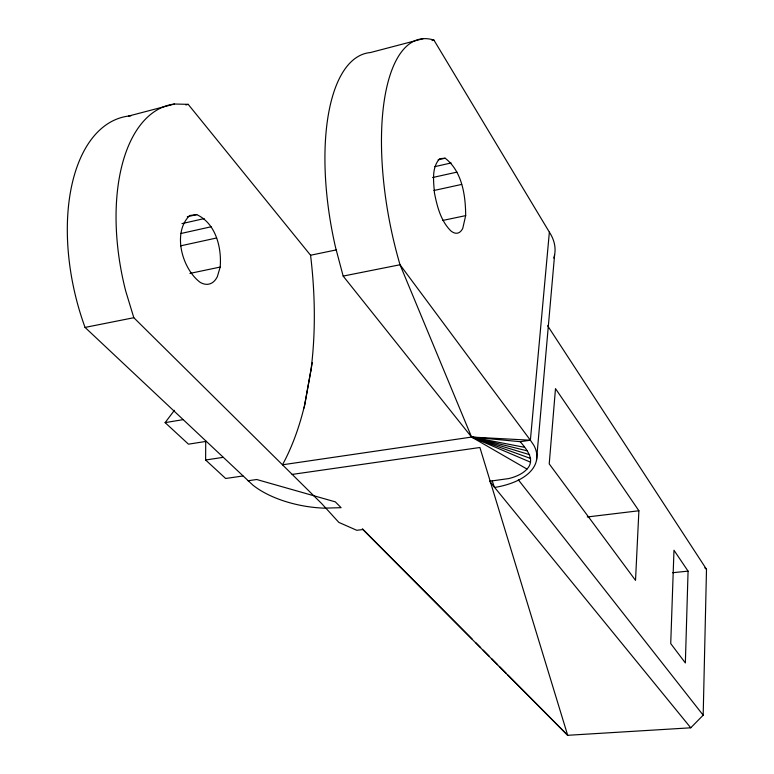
<?xml version="1.0" encoding="UTF-8"?>
<svg xmlns="http://www.w3.org/2000/svg" width="774" height="774" viewBox="0 0 774 774"><rect width="100%" height="100%" fill="white"/><g stroke="black" fill="none" stroke-linecap="round" stroke-linejoin="round"><path stroke-width="1.16" d="M242.959 475.981L225.65 478.487L205.623 459.998L205.72 441.103M220.184 267.069C221.809 247.612 215.811 223.357 196.722 214.621L189.727 215.501C172.012 232.577 182.054 268.878 200.263 282.413A35.749 18.653 76 0 0 215.801 279.269L217.3 276.792L220.184 267.069L189.92 273.406M304.134 407.995L311.003 369.817A323.058 176.927 74.4 0 0 310.567 255.236L188.188 104.345L174.469 104.026A165.655 85.914 76.6 0 0 125.688 290.995L133.825 317.708L321.761 503.661L338.828 522.382L356.775 530.296L362.88 529.551L567.681 735.3L690.756 727.802L703.179 715.186L706.498 569.277L547.605 325.709M690.756 727.802L489.565 481.234L508.586 478.603A47.659 24.013 6.2 0 0 526.988 469.073C535.821 459.911 526.426 448.978 520.205 441.683L471.579 437.068L282.491 464.797A323.058 176.927 74.4 0 0 304.772 404.425L310.896 370.456M688.067 571.135L685.358 662.95L670.729 643.581L673.98 550.237L688.067 571.135L672.587 572.721M638.898 510.763L635.522 580.365L549.221 463.897L555.49 388.625L638.898 510.763L587.273 516.974M536.488 460.404L554.619 254.781M494.644 487.456A76.026 38.458 6.7 0 0 533.808 445.273L530.384 440.222L549.366 232.152L433.933 40.103L432.047 40.596M311.003 369.817L312.28 362.735M465.667 215.636L462.755 228.378A38.458 14.435 78.1 0 1 450.739 230.787C440.745 220.754 437.087 206.368 434.446 192.871C433.653 181.629 431.331 167.706 439.7 158.689L445.147 158.215C462.126 171.267 465.6 195.367 465.667 215.636L442.515 220.493M206.194 441.383L188.479 444.17L165.123 422.623L174.402 410.317M128.59 116.061L174.469 104.026M423.175 38.7L370.34 52.564A175.63 70.869 78.1 0 0 335.539 247.38L343.163 276.086L471.579 437.068L526.988 469.073M185.866 104.954L188.188 104.345M187.308 216.759L196.722 214.621M438.103 159.812L445.147 158.215M181.967 223.609L204.201 218.597M434.853 166.633L451.165 162.956M180.845 233.516L211.138 226.772M432.579 177.536L456.921 172.128M180.574 245.861L216.604 237.986M433.924 190.491L461.652 184.425M310.567 255.236L336.555 249.847M130.912 115.81A163.362 89.107 76.1 0 0 85.053 327.421L133.825 317.708M343.163 276.086L400.023 264.756L530.384 440.222L520.205 441.683M165.123 422.623L183.099 419.653M205.623 459.998L223.154 457.347M248.028 480.76L256.716 479.512L335.316 501.862L341.111 507.676L324.132 508.15A72.553 34.772 9.6 0 1 252.924 485.153L85.053 327.421M292.137 474.414L479.899 447.498L567.681 735.3L507.86 674.947M433.933 40.103A178.291 66.409 78.4 0 0 400.023 264.756L471.579 437.068L530.384 440.222M530.529 462.184L471.579 437.068L524.201 447.246M530.635 458.469L471.579 437.068L527.442 450.903M471.579 437.068L529.6 454.677M704.775 567.826L706.498 569.277M362.358 528.719L472.121 639.034M475.526 642.449L480.635 647.586M483.189 650.15L489.139 656.129M491.693 658.703L497.653 664.682M499.356 666.395L506.157 673.235M518.348 479.832L703.179 715.186M492.216 480.886L494.354 487.107M549.366 232.152A70.086 43.528 6.7 0 1 553.797 258.052"/></g></svg>
